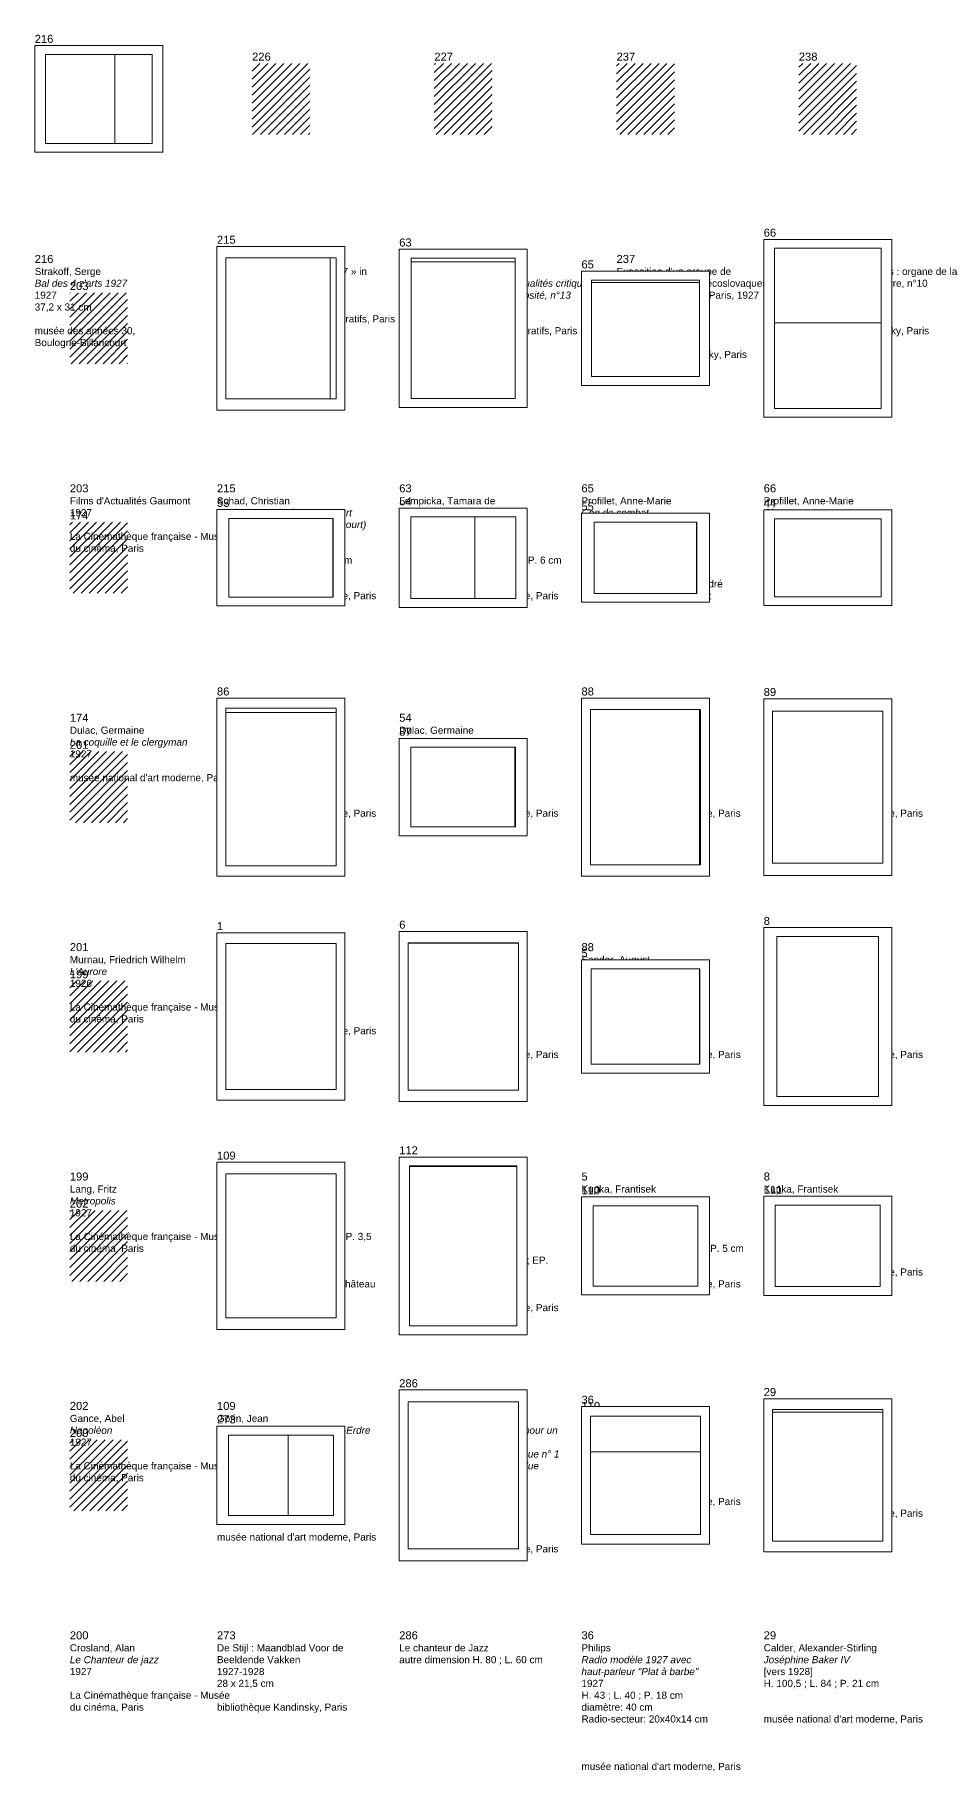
# Model space of a CAD drawing. Header units: metres. Extents: x -2000 to 323164, y 5742 to 90121.
# Drawn here: x -320 to 9799, y 70472 to 90002 of the extents above; entities that cross this region are included whole.
import ezdxf

# ---------------------------------------------------------------- set-up
doc = ezdxf.new("R2010")
doc.units = ezdxf.units.M
for name, color, linetype, lineweight in [('A2-CIMAISE H', 8, 'Continuous', 13), ('A8-ART no', 152, 'Continuous', 13), ('A8-ART-cadre', 8, 'Continuous', 9), ('A8-ART-detail', 230, 'Continuous', 9), ('A8-ART-works photo', 171, 'Continuous', 5), ('A8-ART-works plan', 241, 'Continuous', 5)]:
    doc.layers.add(name, color=color, linetype=linetype, lineweight=lineweight)
doc.styles.add('AtoY_40', font='Arial.ttf', dxfattribs={"height": 80})
doc.styles.add('JP_50', font='Arial.ttf', dxfattribs={"height": 90})
picture_1 = doc.add_image_def('image1.jpeg', size_in_pixel=(150, 192))
picture_2 = doc.add_image_def('image3.jpeg', size_in_pixel=(142, 192))
picture_3 = doc.add_image_def('image4.jpeg', size_in_pixel=(146, 192))
picture_4 = doc.add_image_def('image5.jpeg', size_in_pixel=(192, 167))
picture_5 = doc.add_image_def('image6.jpeg', size_in_pixel=(192, 154))
picture_6 = doc.add_image_def('image24.jpeg', size_in_pixel=(192, 145))
picture_7 = doc.add_image_def('image25.jpeg', size_in_pixel=(151, 192))
picture_8 = doc.add_image_def('image26.jpeg', size_in_pixel=(192, 134))
picture_9 = doc.add_image_def('image27.jpeg', size_in_pixel=(192, 140))
picture_10 = doc.add_image_def('image47.jpeg', size_in_pixel=(138, 192))
picture_11 = doc.add_image_def('image48.jpeg', size_in_pixel=(192, 147))
picture_12 = doc.add_image_def('image49.jpeg', size_in_pixel=(135, 192))
picture_13 = doc.add_image_def('image50.jpeg', size_in_pixel=(139, 192))
picture_14 = doc.add_image_def('image60.jpeg', size_in_pixel=(145, 192))
picture_15 = doc.add_image_def('image61.jpeg', size_in_pixel=(144, 192))
picture_16 = doc.add_image_def('image62.jpeg', size_in_pixel=(192, 169))
picture_17 = doc.add_image_def('image63.jpeg', size_in_pixel=(122, 192))
picture_18 = doc.add_image_def('image91.jpeg', size_in_pixel=(147, 192))
picture_19 = doc.add_image_def('image92.jpeg', size_in_pixel=(129, 192))
picture_20 = doc.add_image_def('image93.jpeg', size_in_pixel=(192, 147))
picture_21 = doc.add_image_def('image94.jpeg', size_in_pixel=(192, 149))
picture_22 = doc.add_image_def('image127.jpeg', size_in_pixel=(142, 192))
picture_23 = doc.add_image_def('image128.jpeg', size_in_pixel=(144, 192))
picture_24 = doc.add_image_def('image129.jpeg', size_in_pixel=(192, 144))
picture_25 = doc.add_image_def('image130.jpeg', size_in_pixel=(164, 192))

# ---------------------------------------------------------------- blocks, each defined once
blk = doc.blocks.new('ART-216')
blk.add_wipeout([(-720, -600), (720, -600), (720, 600), (-720, 600)]).dxf.layer = 'A8-ART-cadre'
at = {"layer": 'A8-ART-cadre', "color": 8}
blk.add_lwpolyline([(-720, -600), (720, -600), (720, 600), (-720, 600), (-720, -600)], dxfattribs=at)
at = {"layer": 'A8-ART-works plan', "color": 241}
blk.add_lwpolyline([(-600, -500), (600, -500), (600, 500), (-600, 500), (-600, -500)], dxfattribs=at)
at = {"layer": 'A8-ART no', "color": 152, "insert": (-720, 675), "char_height": 90, "attachment_point": 4, "style": 'JP_50'}
blk.add_mtext('216', dxfattribs=at)
at = {"layer": 'A8-ART-works photo'}
image = blk.add_image(picture_1, insert=(-600, -500), size_in_units=(781.25, 1000), dxfattribs=at)
blk = doc.blocks.new('ART-226')
at = {"layer": 'A2-CIMAISE H'}
h = blk.add_hatch(dxfattribs=at)
h.set_pattern_fill('ANSI31', scale=20)
h.paths.add_polyline_path([(-325, -400), (325, -400), (325, 400), (-325, 400)])
at = {"layer": 'A8-ART no', "color": 152, "insert": (-325, 475), "char_height": 90, "attachment_point": 4, "style": 'JP_50'}
blk.add_mtext('226', dxfattribs=at)
blk = doc.blocks.new('ART-227')
at = {"layer": 'A2-CIMAISE H'}
h = blk.add_hatch(dxfattribs=at)
h.set_pattern_fill('ANSI31', scale=20)
h.paths.add_polyline_path([(-325, -400), (325, -400), (325, 400), (-325, 400)])
at = {"layer": 'A8-ART no', "color": 152, "insert": (-325, 475), "char_height": 90, "attachment_point": 4, "style": 'JP_50'}
blk.add_mtext('227', dxfattribs=at)
blk = doc.blocks.new('ART-237')
at = {"layer": 'A2-CIMAISE H'}
h = blk.add_hatch(dxfattribs=at)
h.set_pattern_fill('ANSI31', scale=20)
h.paths.add_polyline_path([(-325, -400), (325, -400), (325, 400), (-325, 400)])
at = {"layer": 'A8-ART no', "color": 152, "insert": (-325, 475), "char_height": 90, "attachment_point": 4, "style": 'JP_50'}
blk.add_mtext('237', dxfattribs=at)
blk = doc.blocks.new('ART-238')
at = {"layer": 'A2-CIMAISE H'}
h = blk.add_hatch(dxfattribs=at)
h.set_pattern_fill('ANSI31', scale=20)
h.paths.add_polyline_path([(-325, -400), (325, -400), (325, 400), (-325, 400)])
at = {"layer": 'A8-ART no', "color": 152, "insert": (-325, 475), "char_height": 90, "attachment_point": 4, "style": 'JP_50'}
blk.add_mtext('238', dxfattribs=at)
blk = doc.blocks.new('ART-203')
at = {"layer": 'A2-CIMAISE H'}
h = blk.add_hatch(dxfattribs=at)
h.set_pattern_fill('ANSI31', scale=20)
h.paths.add_polyline_path([(-325, -400), (325, -400), (325, 400), (-325, 400)])
at = {"layer": 'A8-ART no', "color": 152, "insert": (-325, 475), "char_height": 90, "attachment_point": 4, "style": 'JP_50'}
blk.add_mtext('203', dxfattribs=at)
blk = doc.blocks.new('ART-215')
blk.add_wipeout([(-720, -921), (720, -921), (720, 921), (-720, 921)]).dxf.layer = 'A8-ART-cadre'
at = {"layer": 'A8-ART-cadre', "color": 8}
blk.add_lwpolyline([(-720, -921), (720, -921), (720, 921), (-720, 921), (-720, -921)], dxfattribs=at)
at = {"layer": 'A8-ART-works plan', "color": 241}
blk.add_lwpolyline([(-620, -793), (620, -793), (620, 793), (-620, 793), (-620, -793)], dxfattribs=at)
at = {"layer": 'A8-ART no', "color": 152, "insert": (-720, 996), "char_height": 90, "attachment_point": 4, "style": 'JP_50'}
blk.add_mtext('215', dxfattribs=at)
at = {"layer": 'A8-ART-works photo'}
image = blk.add_image(picture_2, insert=(-620, -793), size_in_units=(1173, 1587), dxfattribs=at)
blk = doc.blocks.new('ART-63')
blk.add_wipeout([(-720, -890), (720, -890), (720, 890), (-720, 890)]).dxf.layer = 'A8-ART-cadre'
at = {"layer": 'A8-ART-cadre', "color": 8}
blk.add_lwpolyline([(-720, -890), (720, -890), (720, 890), (-720, 890), (-720, -890)], dxfattribs=at)
at = {"layer": 'A8-ART-works plan', "color": 241}
blk.add_lwpolyline([(-584, -790), (584, -790), (584, 790), (-584, 790), (-584, -790)], dxfattribs=at)
at = {"layer": 'A8-ART no', "color": 152, "insert": (-720, 965), "char_height": 90, "attachment_point": 4, "style": 'JP_50'}
blk.add_mtext('63', dxfattribs=at)
at = {"layer": 'A8-ART-works photo'}
image = blk.add_image(picture_3, insert=(-584, -790), size_in_units=(1169, 1537), dxfattribs=at)
blk = doc.blocks.new('ART-65')
blk.add_wipeout([(-720, -643), (720, -643), (720, 643), (-720, 643)]).dxf.layer = 'A8-ART-cadre'
at = {"layer": 'A8-ART-cadre', "color": 8}
blk.add_lwpolyline([(-720, -643), (720, -643), (720, 643), (-720, 643), (-720, -643)], dxfattribs=at)
at = {"layer": 'A8-ART-works plan', "color": 241}
blk.add_lwpolyline([(-608, -543), (608, -543), (608, 543), (-608, 543), (-608, -543)], dxfattribs=at)
at = {"layer": 'A8-ART no', "color": 152, "insert": (-720, 718), "char_height": 90, "attachment_point": 4, "style": 'JP_50'}
blk.add_mtext('65', dxfattribs=at)
at = {"layer": 'A8-ART-works photo'}
image = blk.add_image(picture_4, insert=(-608, -543), size_in_units=(1216, 1058), dxfattribs=at)
blk = doc.blocks.new('ART-66')
blk.add_wipeout([(-720, -1000), (720, -1000), (720, 1000), (-720, 1000)]).dxf.layer = 'A8-ART-cadre'
at = {"layer": 'A8-ART-cadre', "color": 8}
blk.add_lwpolyline([(-720, -1000), (720, -1000), (720, 1000), (-720, 1000), (-720, -1000)], dxfattribs=at)
at = {"layer": 'A8-ART-works plan', "color": 241}
blk.add_lwpolyline([(-600, -900), (600, -900), (600, 900), (-600, 900), (-600, -900)], dxfattribs=at)
at = {"layer": 'A8-ART no', "color": 152, "insert": (-720, 1075), "char_height": 90, "attachment_point": 4, "style": 'JP_50'}
blk.add_mtext('66', dxfattribs=at)
at = {"layer": 'A8-ART-works photo'}
image = blk.add_image(picture_5, insert=(-600, -900), size_in_units=(1200, 962.5), dxfattribs=at)
blk = doc.blocks.new('ART-174')
at = {"layer": 'A2-CIMAISE H'}
h = blk.add_hatch(dxfattribs=at)
h.set_pattern_fill('ANSI31', scale=20)
h.paths.add_polyline_path([(-325, -400), (325, -400), (325, 400), (-325, 400)])
at = {"layer": 'A8-ART no', "color": 152, "insert": (-325, 475), "char_height": 90, "attachment_point": 4, "style": 'JP_50'}
blk.add_mtext('174', dxfattribs=at)
blk = doc.blocks.new('ART-53')
blk.add_wipeout([(-720, -542), (720, -542), (720, 542), (-720, 542)]).dxf.layer = 'A8-ART-cadre'
at = {"layer": 'A8-ART-cadre', "color": 8}
blk.add_lwpolyline([(-720, -542), (720, -542), (720, 542), (-720, 542), (-720, -542)], dxfattribs=at)
at = {"layer": 'A8-ART-works plan', "color": 241}
blk.add_lwpolyline([(-587, -442), (587, -442), (587, 442), (-587, 442), (-587, -442)], dxfattribs=at)
at = {"layer": 'A8-ART no', "color": 152, "insert": (-720, 617), "char_height": 90, "attachment_point": 4, "style": 'JP_50'}
blk.add_mtext('53', dxfattribs=at)
at = {"layer": 'A8-ART-works photo'}
image = blk.add_image(picture_6, insert=(-587, -442), size_in_units=(1171, 884), dxfattribs=at)
blk = doc.blocks.new('ART-54')
blk.add_wipeout([(-720, -559), (720, -559), (720, 559), (-720, 559)]).dxf.layer = 'A8-ART-cadre'
at = {"layer": 'A8-ART-cadre', "color": 8}
blk.add_lwpolyline([(-720, -559), (720, -559), (720, 559), (-720, 559), (-720, -559)], dxfattribs=at)
at = {"layer": 'A8-ART-works plan', "color": 241}
blk.add_lwpolyline([(-591, -459), (591, -459), (591, 459), (-591, 459), (-591, -459)], dxfattribs=at)
at = {"layer": 'A8-ART no', "color": 152, "insert": (-720, 634), "char_height": 90, "attachment_point": 4, "style": 'JP_50'}
blk.add_mtext('54', dxfattribs=at)
at = {"layer": 'A8-ART-works photo'}
image = blk.add_image(picture_7, insert=(-591, -459), size_in_units=(722, 918), dxfattribs=at)
blk = doc.blocks.new('ART-55')
blk.add_wipeout([(-720, -501), (720, -501), (720, 501), (-720, 501)]).dxf.layer = 'A8-ART-cadre'
at = {"layer": 'A8-ART-cadre', "color": 8}
blk.add_lwpolyline([(-720, -501), (720, -501), (720, 501), (-720, 501), (-720, -501)], dxfattribs=at)
at = {"layer": 'A8-ART-works plan', "color": 241}
blk.add_lwpolyline([(-576, -401), (576, -401), (576, 401), (-576, 401), (-576, -401)], dxfattribs=at)
at = {"layer": 'A8-ART no', "color": 152, "insert": (-720, 576), "char_height": 90, "attachment_point": 4, "style": 'JP_50'}
blk.add_mtext('55', dxfattribs=at)
at = {"layer": 'A8-ART-works photo'}
image = blk.add_image(picture_8, insert=(-576, -401), size_in_units=(1149, 802), dxfattribs=at)
blk = doc.blocks.new('ART-44')
blk.add_wipeout([(-720, -538), (720, -538), (720, 538), (-720, 538)]).dxf.layer = 'A8-ART-cadre'
at = {"layer": 'A8-ART-cadre', "color": 8}
blk.add_lwpolyline([(-720, -538), (720, -538), (720, 538), (-720, 538), (-720, -538)], dxfattribs=at)
at = {"layer": 'A8-ART-works plan', "color": 241}
blk.add_lwpolyline([(-600, -438), (600, -438), (600, 438), (-600, 438), (-600, -438)], dxfattribs=at)
at = {"layer": 'A8-ART no', "color": 152, "insert": (-720, 613), "char_height": 90, "attachment_point": 4, "style": 'JP_50'}
blk.add_mtext('44', dxfattribs=at)
at = {"layer": 'A8-ART-works photo'}
image = blk.add_image(picture_9, insert=(-600, -438), size_in_units=(1201, 876), dxfattribs=at)
blk = doc.blocks.new('ART-201')
at = {"layer": 'A2-CIMAISE H'}
h = blk.add_hatch(dxfattribs=at)
h.set_pattern_fill('ANSI31', scale=20)
h.paths.add_polyline_path([(-325, -400), (325, -400), (325, 400), (-325, 400)])
at = {"layer": 'A8-ART no', "color": 152, "insert": (-325, 475), "char_height": 90, "attachment_point": 4, "style": 'JP_50'}
blk.add_mtext('201', dxfattribs=at)
blk = doc.blocks.new('ART-86')
blk.add_wipeout([(-720, -1000), (720, -1000), (720, 1000), (-720, 1000)]).dxf.layer = 'A8-ART-cadre'
at = {"layer": 'A8-ART-cadre', "color": 8}
blk.add_lwpolyline([(-720, -1000), (720, -1000), (720, 1000), (-720, 1000), (-720, -1000)], dxfattribs=at)
at = {"layer": 'A8-ART-works plan', "color": 241}
blk.add_lwpolyline([(-620, -887), (620, -887), (620, 887), (-620, 887), (-620, -887)], dxfattribs=at)
at = {"layer": 'A8-ART no', "color": 152, "insert": (-720, 1075), "char_height": 90, "attachment_point": 4, "style": 'JP_50'}
blk.add_mtext('86', dxfattribs=at)
at = {"layer": 'A8-ART-works photo'}
image = blk.add_image(picture_10, insert=(-620, -887), size_in_units=(1240, 1725), dxfattribs=at)
blk = doc.blocks.new('ART-87')
blk.add_wipeout([(-720, -548), (720, -548), (720, 548), (-720, 548)]).dxf.layer = 'A8-ART-cadre'
at = {"layer": 'A8-ART-cadre', "color": 8}
blk.add_lwpolyline([(-720, -548), (720, -548), (720, 548), (-720, 548), (-720, -548)], dxfattribs=at)
at = {"layer": 'A8-ART-works plan', "color": 241}
blk.add_lwpolyline([(-589, -448), (589, -448), (589, 448), (-589, 448), (-589, -448)], dxfattribs=at)
at = {"layer": 'A8-ART no', "color": 152, "insert": (-720, 623), "char_height": 90, "attachment_point": 4, "style": 'JP_50'}
blk.add_mtext('87', dxfattribs=at)
at = {"layer": 'A8-ART-works photo'}
image = blk.add_image(picture_11, insert=(-589, -448), size_in_units=(1171, 897), dxfattribs=at)
blk = doc.blocks.new('ART-88')
blk.add_wipeout([(-720, -1000), (720, -1000), (720, 1000), (-720, 1000)]).dxf.layer = 'A8-ART-cadre'
at = {"layer": 'A8-ART-cadre', "color": 8}
blk.add_lwpolyline([(-720, -1000), (720, -1000), (720, 1000), (-720, 1000), (-720, -1000)], dxfattribs=at)
at = {"layer": 'A8-ART-works plan', "color": 241}
blk.add_lwpolyline([(-620, -873), (620, -873), (620, 873), (-620, 873), (-620, -873)], dxfattribs=at)
at = {"layer": 'A8-ART no', "color": 152, "insert": (-720, 1075), "char_height": 90, "attachment_point": 4, "style": 'JP_50'}
blk.add_mtext('88', dxfattribs=at)
at = {"layer": 'A8-ART-works photo'}
image = blk.add_image(picture_12, insert=(-620, -873), size_in_units=(1227, 1746), dxfattribs=at)
blk = doc.blocks.new('ART-89')
blk.add_wipeout([(-720, -994), (720, -994), (720, 994), (-720, 994)]).dxf.layer = 'A8-ART-cadre'
at = {"layer": 'A8-ART-cadre', "color": 8}
blk.add_lwpolyline([(-720, -994), (720, -994), (720, 994), (-720, 994), (-720, -994)], dxfattribs=at)
at = {"layer": 'A8-ART-works plan', "color": 241}
blk.add_lwpolyline([(-620, -856), (620, -856), (620, 856), (-620, 856), (-620, -856)], dxfattribs=at)
at = {"layer": 'A8-ART no', "color": 152, "insert": (-720, 1069), "char_height": 90, "attachment_point": 4, "style": 'JP_50'}
blk.add_mtext('89', dxfattribs=at)
at = {"layer": 'A8-ART-works photo'}
image = blk.add_image(picture_13, insert=(-620, -856), size_in_units=(1240, 1712), dxfattribs=at)
blk = doc.blocks.new('ART-199')
at = {"layer": 'A2-CIMAISE H'}
h = blk.add_hatch(dxfattribs=at)
h.set_pattern_fill('ANSI31', scale=20)
h.paths.add_polyline_path([(-325, -400), (325, -400), (325, 400), (-325, 400)])
at = {"layer": 'A8-ART no', "color": 152, "insert": (-325, 475), "char_height": 90, "attachment_point": 4, "style": 'JP_50'}
blk.add_mtext('199', dxfattribs=at)
blk = doc.blocks.new('ART-1')
blk.add_wipeout([(-720, -942), (720, -942), (720, 942), (-720, 942)]).dxf.layer = 'A8-ART-cadre'
at = {"layer": 'A8-ART-cadre', "color": 8}
blk.add_lwpolyline([(-720, -942), (720, -942), (720, 942), (-720, 942), (-720, -942)], dxfattribs=at)
at = {"layer": 'A8-ART-works plan', "color": 241}
blk.add_lwpolyline([(-620, -822), (620, -822), (620, 822), (-620, 822), (-620, -822)], dxfattribs=at)
at = {"layer": 'A8-ART no', "color": 152, "insert": (-720, 1017), "char_height": 90, "attachment_point": 4, "style": 'JP_50'}
blk.add_mtext('1', dxfattribs=at)
at = {"layer": 'A8-ART-works photo'}
image = blk.add_image(picture_14, insert=(-620, -822), size_in_units=(1240, 1642), dxfattribs=at)
blk = doc.blocks.new('ART-6')
blk.add_wipeout([(-720, -957), (720, -957), (720, 957), (-720, 957)]).dxf.layer = 'A8-ART-cadre'
at = {"layer": 'A8-ART-cadre', "color": 8}
blk.add_lwpolyline([(-720, -957), (720, -957), (720, 957), (-720, 957), (-720, -957)], dxfattribs=at)
at = {"layer": 'A8-ART-works plan', "color": 241}
blk.add_lwpolyline([(-620, -829), (620, -829), (620, 829), (-620, 829), (-620, -829)], dxfattribs=at)
at = {"layer": 'A8-ART no', "color": 152, "insert": (-720, 1032), "char_height": 90, "attachment_point": 4, "style": 'JP_50'}
blk.add_mtext('6', dxfattribs=at)
at = {"layer": 'A8-ART-works photo'}
image = blk.add_image(picture_15, insert=(-620, -829), size_in_units=(1240, 1653), dxfattribs=at)
blk = doc.blocks.new('ART-5')
blk.add_wipeout([(-720, -637), (720, -637), (720, 637), (-720, 637)]).dxf.layer = 'A8-ART-cadre'
at = {"layer": 'A8-ART-cadre', "color": 8}
blk.add_lwpolyline([(-720, -637), (720, -637), (720, 637), (-720, 637), (-720, -637)], dxfattribs=at)
at = {"layer": 'A8-ART-works plan', "color": 241}
blk.add_lwpolyline([(-612, -537), (612, -537), (612, 537), (-612, 537), (-612, -537)], dxfattribs=at)
at = {"layer": 'A8-ART no', "color": 152, "insert": (-720, 712), "char_height": 90, "attachment_point": 4, "style": 'JP_50'}
blk.add_mtext('5', dxfattribs=at)
at = {"layer": 'A8-ART-works photo'}
image = blk.add_image(picture_16, insert=(-612, -537), size_in_units=(1221, 1075), dxfattribs=at)
blk = doc.blocks.new('ART-8')
blk.add_wipeout([(-720, -1000), (720, -1000), (720, 1000), (-720, 1000)]).dxf.layer = 'A8-ART-cadre'
at = {"layer": 'A8-ART-cadre', "color": 8}
blk.add_lwpolyline([(-720, -1000), (720, -1000), (720, 1000), (-720, 1000), (-720, -1000)], dxfattribs=at)
at = {"layer": 'A8-ART-works plan', "color": 241}
blk.add_lwpolyline([(-571, -900), (571, -900), (571, 900), (-571, 900), (-571, -900)], dxfattribs=at)
at = {"layer": 'A8-ART no', "color": 152, "insert": (-720, 1075), "char_height": 90, "attachment_point": 4, "style": 'JP_50'}
blk.add_mtext('8', dxfattribs=at)
at = {"layer": 'A8-ART-works photo'}
image = blk.add_image(picture_17, insert=(-571, -900), size_in_units=(1143, 1799), dxfattribs=at)
blk = doc.blocks.new('ART-202')
at = {"layer": 'A2-CIMAISE H'}
h = blk.add_hatch(dxfattribs=at)
h.set_pattern_fill('ANSI31', scale=20)
h.paths.add_polyline_path([(-325, -400), (325, -400), (325, 400), (-325, 400)])
at = {"layer": 'A8-ART no', "color": 152, "insert": (-325, 475), "char_height": 90, "attachment_point": 4, "style": 'JP_50'}
blk.add_mtext('202', dxfattribs=at)
blk = doc.blocks.new('ART-109')
blk.add_wipeout([(-720, -940.32), (720, -940.32), (720, 940.32), (-720, 940.32)]).dxf.layer = 'A8-ART-cadre'
at = {"layer": 'A8-ART-cadre', "color": 8}
blk.add_lwpolyline([(-720, -940.32), (720, -940.32), (720, 940.32), (-720, 940.32), (-720, -940.32)], dxfattribs=at)
at = {"layer": 'A8-ART-works plan', "color": 241}
blk.add_lwpolyline([(-620, -809.72), (620, -809.72), (620, 809.72), (-620, 809.72), (-620, -809.72)], dxfattribs=at)
at = {"layer": 'A8-ART no', "color": 152, "insert": (-720, 1015.32), "char_height": 90, "attachment_point": 4, "style": 'JP_50'}
blk.add_mtext('109', dxfattribs=at)
at = {"layer": 'A8-ART-works photo'}
image = blk.add_image(picture_18, insert=(-620, -809.72), size_in_units=(1239.88375, 1619.44), dxfattribs=at)
blk = doc.blocks.new('ART-112')
blk.add_wipeout([(-720, -1000), (720, -1000), (720, 1000), (-720, 1000)]).dxf.layer = 'A8-ART-cadre'
at = {"layer": 'A8-ART-cadre', "color": 8}
blk.add_lwpolyline([(-720, -1000), (720, -1000), (720, 1000), (-720, 1000), (-720, -1000)], dxfattribs=at)
at = {"layer": 'A8-ART-works plan', "color": 241}
blk.add_lwpolyline([(-603, -900), (603, -900), (603, 900), (-603, 900), (-603, -900)], dxfattribs=at)
at = {"layer": 'A8-ART no', "color": 152, "insert": (-720, 1075), "char_height": 90, "attachment_point": 4, "style": 'JP_50'}
blk.add_mtext('112', dxfattribs=at)
at = {"layer": 'A8-ART-works photo'}
image = blk.add_image(picture_19, insert=(-603, -900), size_in_units=(1206, 1795), dxfattribs=at)
blk = doc.blocks.new('ART-110')
blk.add_wipeout([(-720, -551), (720, -551), (720, 551), (-720, 551)]).dxf.layer = 'A8-ART-cadre'
at = {"layer": 'A8-ART-cadre', "color": 8}
blk.add_lwpolyline([(-720, -551), (720, -551), (720, 551), (-720, 551), (-720, -551)], dxfattribs=at)
at = {"layer": 'A8-ART-works plan', "color": 241}
blk.add_lwpolyline([(-589, -451), (589, -451), (589, 451), (-589, 451), (-589, -451)], dxfattribs=at)
at = {"layer": 'A8-ART no', "color": 152, "insert": (-720, 626), "char_height": 90, "attachment_point": 4, "style": 'JP_50'}
blk.add_mtext('110', dxfattribs=at)
at = {"layer": 'A8-ART-works photo'}
image = blk.add_image(picture_20, insert=(-589, -451), size_in_units=(1179, 902), dxfattribs=at)
blk = doc.blocks.new('ART-111')
blk.add_wipeout([(-720, -558), (720, -558), (720, 558), (-720, 558)]).dxf.layer = 'A8-ART-cadre'
at = {"layer": 'A8-ART-cadre', "color": 8}
blk.add_lwpolyline([(-720, -558), (720, -558), (720, 558), (-720, 558), (-720, -558)], dxfattribs=at)
at = {"layer": 'A8-ART-works plan', "color": 241}
blk.add_lwpolyline([(-591, -458), (591, -458), (591, 458), (-591, 458), (-591, -458)], dxfattribs=at)
at = {"layer": 'A8-ART no', "color": 152, "insert": (-720, 633), "char_height": 90, "attachment_point": 4, "style": 'JP_50'}
blk.add_mtext('111', dxfattribs=at)
at = {"layer": 'A8-ART-works photo'}
image = blk.add_image(picture_21, insert=(-591, -458), size_in_units=(1181, 916), dxfattribs=at)
blk = doc.blocks.new('ART-200')
at = {"layer": 'A2-CIMAISE H'}
h = blk.add_hatch(dxfattribs=at)
h.set_pattern_fill('ANSI31', scale=20)
h.paths.add_polyline_path([(-325, -400), (325, -400), (325, 400), (-325, 400)])
at = {"layer": 'A8-ART no', "color": 152, "insert": (-325, 475), "char_height": 90, "attachment_point": 4, "style": 'JP_50'}
blk.add_mtext('200', dxfattribs=at)
blk = doc.blocks.new('ART-273')
blk.add_wipeout([(-720, -553), (720, -553), (720, 553), (-720, 553)]).dxf.layer = 'A8-ART-cadre'
at = {"layer": 'A8-ART-cadre', "color": 8}
blk.add_lwpolyline([(-720, -553), (720, -553), (720, 553), (-720, 553), (-720, -553)], dxfattribs=at)
at = {"layer": 'A8-ART-works plan', "color": 241}
blk.add_lwpolyline([(-590, -453), (590, -453), (590, 453), (-590, 453), (-590, -453)], dxfattribs=at)
at = {"layer": 'A8-ART no', "color": 152, "insert": (-720, 628), "char_height": 90, "attachment_point": 4, "style": 'JP_50'}
blk.add_mtext('273', dxfattribs=at)
at = {"layer": 'A8-ART-works photo'}
image = blk.add_image(picture_22, insert=(-590, -453), size_in_units=(670, 906), dxfattribs=at)
blk = doc.blocks.new('ART-286')
blk.add_wipeout([(-720, -960), (720, -960), (720, 960), (-720, 960)]).dxf.layer = 'A8-ART-cadre'
at = {"layer": 'A8-ART-cadre', "color": 8}
blk.add_lwpolyline([(-720, -960), (720, -960), (720, 960), (-720, 960), (-720, -960)], dxfattribs=at)
at = {"layer": 'A8-ART-works plan', "color": 241}
blk.add_lwpolyline([(-620, -827), (620, -827), (620, 827), (-620, 827), (-620, -827)], dxfattribs=at)
at = {"layer": 'A8-ART no', "color": 152, "insert": (-720, 1035), "char_height": 90, "attachment_point": 4, "style": 'JP_50'}
blk.add_mtext('286', dxfattribs=at)
at = {"layer": 'A8-ART-works photo'}
image = blk.add_image(picture_23, insert=(-620, -827), size_in_units=(1240, 1653), dxfattribs=at)
blk = doc.blocks.new('ART-36')
blk.add_wipeout([(-720, -774), (720, -774), (720, 774), (-720, 774)]).dxf.layer = 'A8-ART-cadre'
at = {"layer": 'A8-ART-cadre', "color": 8}
blk.add_lwpolyline([(-720, -774), (720, -774), (720, 774), (-720, 774), (-720, -774)], dxfattribs=at)
at = {"layer": 'A8-ART-works plan', "color": 241}
blk.add_lwpolyline([(-620, -666.5), (620, -666.5), (620, 666.5), (-620, 666.5), (-620, -666.5)], dxfattribs=at)
at = {"layer": 'A8-ART no', "color": 152, "insert": (-720, 849), "char_height": 90, "attachment_point": 4, "style": 'JP_50'}
blk.add_mtext('36', dxfattribs=at)
at = {"layer": 'A8-ART-works photo'}
image = blk.add_image(picture_24, insert=(-620, -666.5), size_in_units=(1240, 930), dxfattribs=at)
blk = doc.blocks.new('ART-29')
blk.add_wipeout([(-720, -861), (720, -861), (720, 861), (-720, 861)]).dxf.layer = 'A8-ART-cadre'
at = {"layer": 'A8-ART-cadre', "color": 8}
blk.add_lwpolyline([(-720, -861), (720, -861), (720, 861), (-720, 861), (-720, -861)], dxfattribs=at)
at = {"layer": 'A8-ART-works plan', "color": 241}
blk.add_lwpolyline([(-620, -742), (620, -742), (620, 742), (-620, 742), (-620, -742)], dxfattribs=at)
at = {"layer": 'A8-ART no', "color": 152, "insert": (-720, 936), "char_height": 90, "attachment_point": 4, "style": 'JP_50'}
blk.add_mtext('29', dxfattribs=at)
at = {"layer": 'A8-ART-works photo'}
image = blk.add_image(picture_25, insert=(-620, -742), size_in_units=(1240, 1452), dxfattribs=at)

msp = doc.modelspace()

# ---------------------------------------------------------------- block references
at = {"layer": 'A8-ART-works plan'}
for name, p in [('ART-216', (400, 89280)), ('ART-226', (2450, 89280)), ('ART-227', (4500, 89280)), ('ART-237', (6550, 89280)), ('ART-238', (8600, 89280)), ('ART-203', (400, 86700)), ('ART-174', (400, 84120)), ('ART-201', (400, 81540)), ('ART-199', (400, 78960)), ('ART-202', (400, 76380)), ('ART-200', (400, 73800))]:
    msp.add_blockref(name, p, dxfattribs=at)

# ---------------------------------------------------------------- texts
at = {"layer": 'A8-ART no', "color": 152, "char_height": 90, "width": 1800, "attachment_point": 4, "style": 'JP_50'}
for s, insert in [('216', (-320, 87480)), ('226', (2125, 87480)), ('227', (4175, 87480)), ('237', (6225, 87480)), ('238', (8275, 87480)), ('203', (75, 84900)), ('215', (1730, 84900)), ('63', (3780, 84900)), ('65', (5830, 84900)), ('66', (7880, 84900)), ('174', (75, 82320)), ('53', (1730, 82320)), ('54', (3780, 82320)), ('55', (5830, 82320)), ('44', (7880, 82320)), ('201', (75, 79740)), ('86', (1730, 79740)), ('87', (3780, 79740)), ('88', (5830, 79740)), ('89', (7880, 79740)), ('199', (75, 77160)), ('1', (1730, 77160)), ('6', (3780, 77160)), ('5', (5830, 77160)), ('8', (7880, 77160)), ('202', (75, 74580)), ('109', (1730, 74580)), ('112', (3780, 74580)), ('110', (5830, 74580)), ('111', (7880, 74580)), ('200', (75, 72000)), ('273', (1730, 72000)), ('286', (3780, 72000)), ('36', (5830, 72000)), ('29', (7880, 72000))]:
    msp.add_mtext(s, dxfattribs=dict(at, insert=insert))
at = {"layer": 'A8-ART-detail', "color": 230, "char_height": 80, "width": 1800, "attachment_point": 1, "style": 'AtoY_40'}
for s, insert in [("Strakoff, Serge{\\fArial|b0|i1|c0|p34;\\PBal des 4 z'arts 1927}\\P1927\\P37,2 x 31 cm\\P\\P\\pxa0.25;musée des années 30, Boulogne-Billancourt", (-320, 87380)), ('« Les Salons de 1927 » in L’Illustration\\P1927\\P\\P\\pxa0.25;musée des Arts décoratifs, Paris', (2125, 87380)), ('Guillaume, Paul{\\fArial|b0|i1|c0|p34;\\PLes Arts à Paris. Actualités critiques des arts et de la curiosité, n°13}\\P1927\\P\\P\\pxa0.25;musée des Arts décoratifs, Paris', (4175, 87380)), ("Exposition d'un groupe de femmes-peintres tchécoslovaques, Galerie A.-G. Fabre, Paris, 1927\\P1927\\PDépl. non paginé\\P [8 p.] / 15 cm\\P\\P\\pxa0.25;bibliothèque Kandinsky, Paris", (6225, 87380)), ('La Revue des vivants : organe de la génération de la guerre, n°10\\P1927\\P25 cm\\P\\P\\pxa0.25;bibliothèque Kandinsky, Paris', (8275, 87380)), ("Films d'Actualités Gaumont\\P1927\\P\\P\\pxa0.25;La Cinémathèque française - Musée du cinéma, Paris", (75, 84800)), ("Schad, Christian{\\fArial|b0|i1|c0|p34;\\PGraf St. Genois d'Anneaucourt (Comte St-Genois d'Anneaucourt)\\P}\\P1927\\Psans cadre H. 103 ; L. 80,5 cm\\P\\P\\P\\pxa0.25;musée national d'art moderne, Paris", (1730, 84800)), ("Lempicka, Tamara de{\\fArial|b0|i1|c0|p34;\\PJeune fille en vert\\P}\\P[1927 - 1930]\\PH. 61,5 ; L. 45,5 cm\\Pavec cadre H. 76 ; L. 61,5 ; EP. 6 cm\\P\\P\\P\\pxa0.25;musée national d'art moderne, Paris", (3780, 84800)), ("Profillet, Anne-Marie{\\fArial|b0|i1|c0|p34;\\PCoq de combat\\P}\\P1927\\PH. 25 ; L. 28 ; P. 11 cm\\P\\P\\P\\pxa0.25;musée d'Art et d'Industrie André Diligent - La Piscine, Roubaix", (5830, 84800)), ('Profillet, Anne-Marie{\\fArial|b0|i1|c0|p34;\\PChat}\\P1927\\PH. 15 ; L. 10 ; P. 16,5 cm\\P\\P\\P\\pxa0.25;musée de Cambrai', (7880, 84800)), ("Dulac, Germaine{\\fArial|b0|i1|c0|p34;\\PLa coquille et le clergyman}\\P1927\\P\\P\\pxa0.25;musée national d'art moderne, Paris", (75, 82220)), ("Dulac, Germaine{\\fArial|b0|i1|c0|p34;\\PLa coquille et le clergyman\\P}\\P1927\\PH. 12,2 ; L. 16,2 cm\\P\\P\\P\\pxa0.25;musée national d'art moderne, Paris", (1730, 82220)), ("Dulac, Germaine{\\fArial|b0|i1|c0|p34;\\PLa coquille et le clergyman\\P}\\P1927\\PH. 15,6 ; L. 20,1 cm\\P\\P\\P\\pxa0.25;musée national d'art moderne, Paris", (3780, 82220)), ("Dulac, Germaine{\\fArial|b0|i1|c0|p34;\\PLa coquille et le clergyman\\P}\\P1927\\PH. 8,7 ; L. 12,5 cm\\P\\P\\P\\pxa0.25;musée national d'art moderne, Paris", (5830, 82220)), ("Magritte, René{\\fArial|b0|i1|c0|p34;\\PLe ciel meurtrier}\\P[1927]\\PH. 73 ; L. 100 cm\\Pavec cadre H. 80 ; L. 107 cm\\P\\P\\P\\pxa0.25;musée national d'art moderne, Paris", (7880, 82220)), ("Murnau, Friedrich Wilhelm{\\fArial|b0|i1|c0|p34;\\PL'Aurore}\\P1926\\P\\P\\pxa0.25;La Cinémathèque française - Musée du cinéma, Paris", (75, 79640)), ("Kertész, André{\\fArial|b0|i1|c0|p34;\\PBoucher aux Halles}\\P1927\\PH. 24,6 ; L. 17,2 cm\\P\\P\\P\\pxa0.25;musée national d'art moderne, Paris", (1730, 79640)), ("Sander, August{\\fArial|b0|i1|c0|p34;\\PStreitchholzverkäufer\\P(Marchand d'allumettes)\\P}\\P1927\\PH. 21,4 ; L. 28,1 cm\\P\\P\\P\\pxa0.25;musée national d'art moderne, Paris", (3780, 79640)), ("Sander, August{\\fArial|b0|i1|c0|p34;\\PKunsthändler Sam Salz\\P(Marchand d'art Sam Salz)\\P}\\P1927\\PH. 29 ; L. 20,6 cm\\P\\P\\P\\pxa0.25;musée national d'art moderne, Paris", (5830, 79640)), ("Sander, August{\\fArial|b0|i1|c0|p34;\\PAbgeordneter (Demokrat)\\P(Député du parti démocrate)\\P}\\P1927\\PH. 29 ; L. 21 cm\\P\\P\\P\\pxa0.25;musée national d'art moderne, Paris", (7880, 79640)), ('Lang, Fritz{\\fArial|b0|i1|c0|p34;\\PMetropolis}\\P1927\\P\\P\\pxa0.25;La Cinémathèque française - Musée du cinéma, Paris', (75, 77060)), ('Boutet de Monvel, Bernard{\\fArial|b0|i1|c0|p34;\\PUsine}\\Pvers 1928\\PH. 65 ; L. 49 cm\\Pavec cadre H. 67 ; L. 51,2 ; EP. 3,5 cm\\P\\P\\P\\pxa0.25;musée franco-américain du château de Blérancourt', (1730, 77060)), ("Léger, Fernand{\\fArial|b0|i1|c0|p34;\\PComposition à la main et aux chapeaux\\P}\\P1927\\PH. 248 ; L. 185,5 cm\\Pavec cadre H. 252 ; L. 189,5 ; EP. 60 cm\\P\\P\\P\\pxa0.25;musée national d'art moderne, Paris", (3780, 77060)), ("Kupka, Frantisek{\\fArial|b0|i1|c0|p34;\\PMachine comique\\P}\\P[1927 - 1928]\\PH. 75 ; L. 85,4 cm\\Pavec cadre H. 81 ; L. 91,5 ; EP. 5 cm\\P\\P\\P\\pxa0.25;musée national d'art moderne, Paris", (5830, 77060)), ("Kupka, Frantisek{\\fArial|b0|i1|c0|p34;\\PEtude\\P}\\P[1926 - 1927]\\PH. 31,5 ; L. 20 cm\\P\\P\\P\\pxa0.25;musée national d'art moderne, Paris", (7880, 77060)), ('Gance, Abel{\\fArial|b0|i1|c0|p34;\\PNapoléon}\\P1927\\P\\P\\pxa0.25;La Cinémathèque française - Musée du cinéma, Paris', (75, 74480)), ("Gorin, Jean{\\fArial|b0|i1|c0|p34;\\PMaison de bureaux, Nort-sur-Erdre\\PSous-titre :\xa0Polychromie architecturale n° 3\\P\\P}\\P1927\\PH. 65,3 ; L. 50 cm\\P\\P\\P\\pxa0.25;musée national d'art moderne, Paris", (1730, 74480)), ("Gorin, Jean{\\fArial|b0|i1|c0|p34;\\PEtude spatiale des couleurs pour un intérieur, Nort-sur-Erdre\\PSous-titre : Décor néo-plastique n° 1 - Pour une salle de séjour - Vue axonométrique\\P}\\P1927\\PH. 62,7 ; L. 42 cm\\P\\P\\P\\pxa0.25;musée national d'art moderne, Paris", (3780, 74480)), ("Gorin, Jean{\\fArial|b0|i1|c0|p34;\\PEtude de la maison minimum\\P}\\P1927\\PH. 48 ; L. 62,7 cm\\P\\P\\P\\pxa0.25;musée national d'art moderne, Paris", (5830, 74480)), ("Gorin, Jean{\\fArial|b0|i1|c0|p34;\\PEtude spatiale des couleurs architecturées\\P}\\P1927\\PH. 50 ; L. 64,5 cm\\P\\P\\P\\pxa0.25;musée national d'art moderne, Paris", (7880, 74480)), ('Crosland, Alan{\\fArial|b0|i1|c0|p34;\\PLe Chanteur de jazz}\\P1927\\P\\P\\pxa0.25;La Cinémathèque française - Musée du cinéma, Paris', (75, 71900)), ('De Stijl : Maandblad Voor de Beeldende Vakken\\P1927-1928\\P28 x 21,5 cm\\P\\P\\pxa0.25;bibliothèque Kandinsky, Paris', (1730, 71900)), ('Le chanteur de Jazz\\Pautre dimension H. 80 ; L. 60 cm\\P', (3780, 71900)), ('Philips{\\fArial|b0|i1|c0|p34;\\PRadio modèle 1927 avec haut-parleur "Plat à barbe"}\\P1927\\PH. 43 ; L. 40 ; P. 18 cm\\Pdiamètre: 40 cm\\PRadio-secteur: 20x40x14 cm\\P \\P\\P\\P\\pxa0.25;musée national d\'art moderne, Paris', (5830, 71900)), ("Calder, Alexander-Stirling{\\fArial|b0|i1|c0|p34;\\PJoséphine Baker IV}\\P[vers 1928]\\PH. 100,5 ; L. 84 ; P. 21 cm\\P\\P\\P\\pxa0.25;musée national d'art moderne, Paris", (7880, 71900))]:
    msp.add_mtext(s, dxfattribs=dict(at, insert=insert))

# ---------------------------------------------------------------- next in the draw order: block references
at = {"layer": 'A8-ART-works plan'}
for name, p in [('ART-215', (2450, 86700)), ('ART-63', (4500, 86700)), ('ART-66', (8600, 86700)), ('ART-65', (6550, 86700)), ('ART-53', (2450, 84120)), ('ART-54', (4500, 84120)), ('ART-44', (8600, 84120)), ('ART-55', (6550, 84120)), ('ART-86', (2450, 81540)), ('ART-88', (6550, 81540)), ('ART-89', (8600, 81540)), ('ART-87', (4500, 81540)), ('ART-8', (8600, 78960)), ('ART-1', (2450, 78960)), ('ART-6', (4500, 78960)), ('ART-5', (6550, 78960)), ('ART-109', (2450, 76380)), ('ART-112', (4500, 76380)), ('ART-110', (6550, 76380)), ('ART-111', (8600, 76380)), ('ART-286', (4500, 73800)), ('ART-36', (6550, 73800)), ('ART-29', (8600, 73800)), ('ART-273', (2450, 73800))]:
    msp.add_blockref(name, p, dxfattribs=at)

doc.saveas('drawing.dxf')
